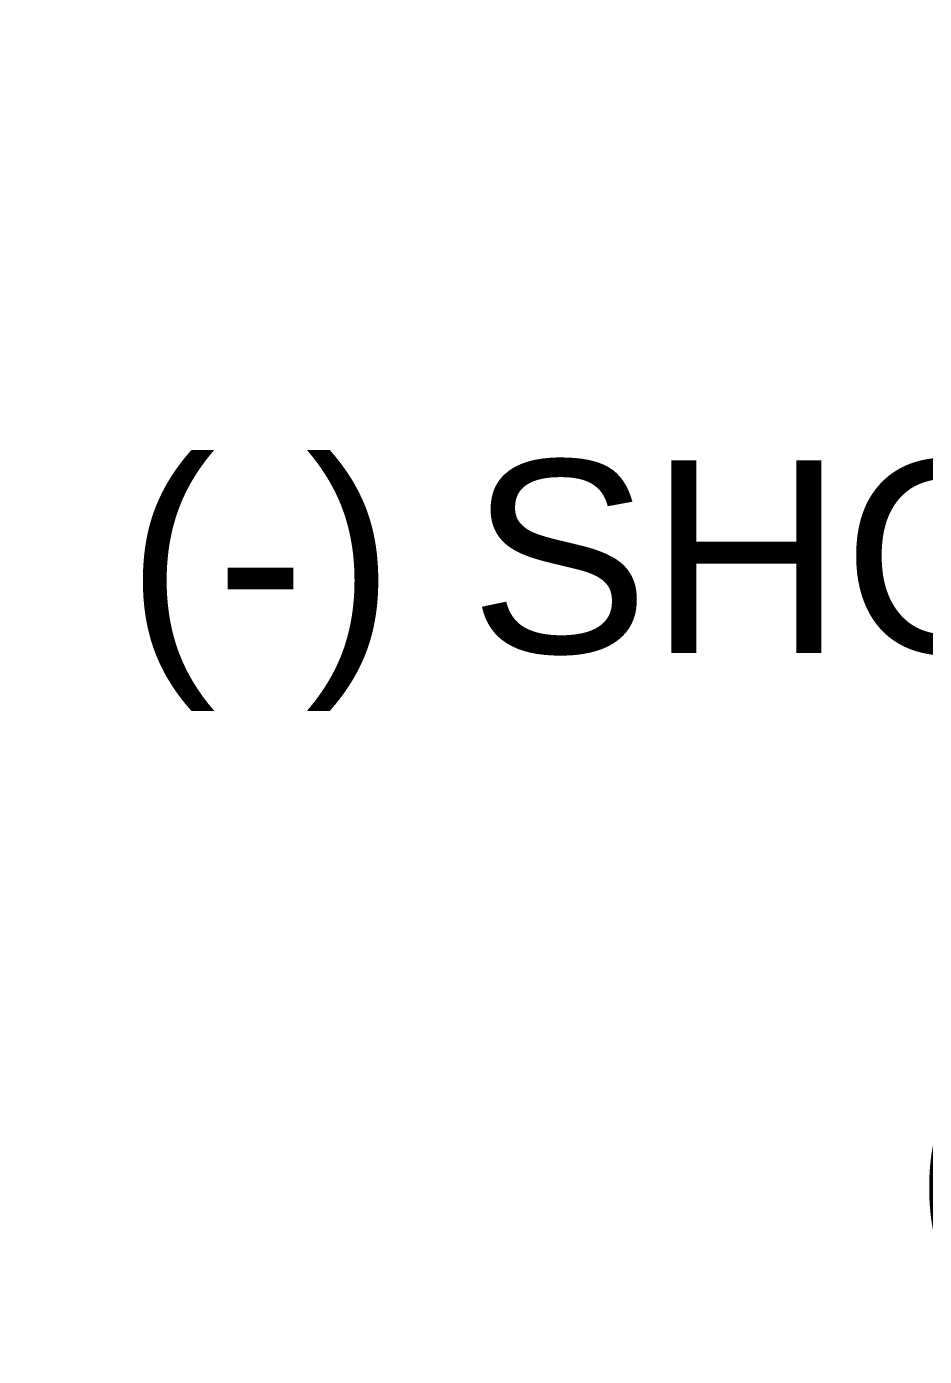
# Model space of a CAD drawing. Header units: feet. Extents: x -12372 to 90117, y -14865 to 4121.
# Drawn here: x 4497.5 to 4590.7, y 2401.2 to 2539.3 of the extents above; entities that cross this region are included whole.
import ezdxf
from ezdxf import colors
from ezdxf.entities.mleader import LeaderData, LeaderLine
from ezdxf.math import Vec2, Vec3

# ---------------------------------------------------------------- set-up
doc = ezdxf.new("R2010")
doc.units = ezdxf.units.FT
doc.header["$MEASUREMENT"] = 0
doc.layers.add('G-ANNO-TEXT', color=1, linetype='Continuous')
doc.styles.add('NEI-A', font='arial.ttf')

msp = doc.modelspace()

# ---------------------------------------------------------------- leaders
at = {"layer": 'G-ANNO-TEXT'}
ml = msp.add_multileader_mtext('Standard', dxfattribs=at)
ml.set_content('(TYP.) BLA DROPS', color=256, style='NEI-A')
ml.set_leader_properties()
ml.build(insert=Vec2(0, 0))
ml.multileader.update_dxf_attribs({"dogleg_length": 0.36, "arrow_head_size": 22.51})
ctx = ml.context
ctx.base_point, ctx.char_height, ctx.arrow_head_size, ctx.landing_gap_size, ctx.plane_origin = Vec3(4569.54, 2418.27, -22.9), 20, 22.51, 23.05, Vec3(12592.82, -3113, -22.9)
ctx.text_align_type = 2
notes = []
notes.append((ctx, [(1, (1, 1, 0), (4906.99, 2418.27, -22.9), (-1, 0), 46.1, [(1, [(5068.07, 2515.72, -22.9)], 0, [])])]))
ctx.mtext.insert, ctx.mtext.width, ctx.mtext.alignment, ctx.mtext.flow_direction = Vec3(4837.84, 2431.21, -22.9), 247.1441, 3, 5
ctx.mtext.has_bg_fill, ctx.mtext.bg_color, ctx.mtext.bg_scale_factor, ctx.mtext.bg_transparency, ctx.mtext.use_window_bg_color = 1, -1073741824, 1.5, 0, 1
for ctx, leaders in notes:
    for number, flags, end, landing, length, lines in leaders:
        leader = LeaderData()
        leader.index, (leader.has_last_leader_line, leader.has_dogleg_vector, leader.attachment_direction) = number, flags
        leader.last_leader_point, leader.dogleg_vector, leader.dogleg_length = Vec3(end), Vec3(landing), length
        for number, points, colour, breaks in lines:
            line = LeaderLine()
            line.index, line.vertices, line.color, line.breaks = number, Vec3.list(points), colors.encode_raw_color(colour), breaks
            leader.lines.append(line)
        ctx.leaders.append(leader)

# ---------------------------------------------------------------- next in the draw order: leaders
ml = msp.add_multileader_mtext('Standard', dxfattribs=at)
ml.set_content('(-) SHORT BLA HARNESS', color=256, style='NEI-A')
ml.set_leader_properties()
ml.build(insert=Vec2(0, 0))
ml.multileader.update_dxf_attribs({"dogleg_length": 0.36, "arrow_head_size": 22.51})
ctx = ml.context
ctx.base_point, ctx.char_height, ctx.arrow_head_size, ctx.landing_gap_size, ctx.plane_origin = Vec3(4487.87, 2481.31, -22.9), 20, 22.51, 23.05, Vec3(12618.02, -3147.01, -22.9)
ctx.text_align_type = 2
notes = []
notes.append((ctx, [(1, (1, 1, 0), (4913.8, 2481.31, -22.9), (-1, 0), 46.1, [(1, [(5071.26, 2539.28, -22.9)], 0, [])])]))
ctx.mtext.insert, ctx.mtext.width, ctx.mtext.alignment, ctx.mtext.flow_direction = Vec3(4844.65, 2494.25, -22.9), 337.1766, 3, 5
ctx.mtext.has_bg_fill, ctx.mtext.bg_color, ctx.mtext.bg_scale_factor, ctx.mtext.bg_transparency, ctx.mtext.use_window_bg_color = 1, -1073741824, 1.5, 0, 1
for ctx, leaders in notes:
    for number, flags, end, landing, length, lines in leaders:
        leader = LeaderData()
        leader.index, (leader.has_last_leader_line, leader.has_dogleg_vector, leader.attachment_direction) = number, flags
        leader.last_leader_point, leader.dogleg_vector, leader.dogleg_length = Vec3(end), Vec3(landing), length
        for number, points, colour, breaks in lines:
            line = LeaderLine()
            line.index, line.vertices, line.color, line.breaks = number, Vec3.list(points), colors.encode_raw_color(colour), breaks
            leader.lines.append(line)
        ctx.leaders.append(leader)

doc.saveas('drawing.dxf')
